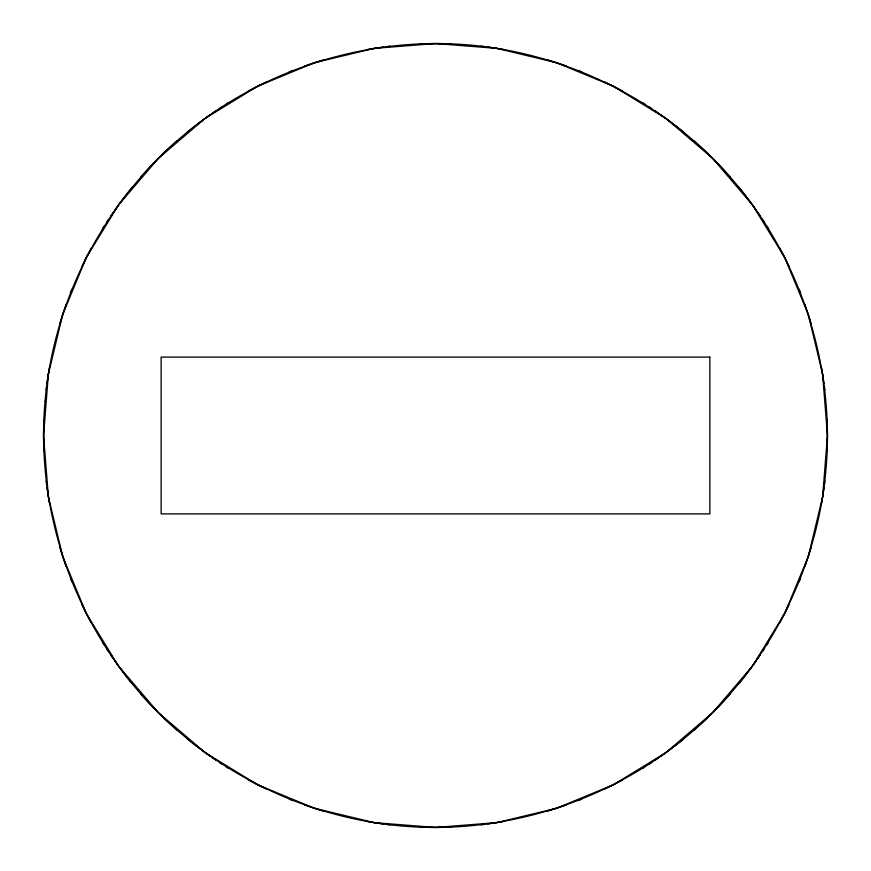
<?xml version="1.0" encoding="UTF-8"?>
<svg xmlns="http://www.w3.org/2000/svg" width="871" height="871" viewBox="0 0 871 871"><rect width="100%" height="100%" fill="white"/><g stroke="black" fill="none" stroke-linecap="round" stroke-linejoin="round"><path stroke-width="1.31" d="M827.417 430.165A391.95 391.95 0 0 1 827.417 440.835M827.341 444.841A391.95 391.95 0 0 1 827.123 451.537M824.804 480.923A391.95 391.95 0 0 1 824.325 484.918M823.977 487.564A391.95 391.95 0 0 1 821.527 503.394M811.434 546.411A391.95 391.95 0 0 1 804.826 566.738M800.612 578.028A391.95 391.95 0 0 1 799.132 581.763M788.876 605.062A391.95 391.95 0 0 1 779.752 622.896M768.287 642.58A391.95 391.95 0 0 1 766.861 644.845M763.965 649.363A391.95 391.95 0 0 1 762.495 651.606M760.263 654.938A391.95 391.95 0 0 1 757.999 658.258M756.474 660.447A391.95 391.95 0 0 1 738.706 683.877M730.029 694.111A391.95 391.95 0 0 1 694.111 730.029M683.877 738.706A391.95 391.95 0 0 1 660.447 756.474M658.258 757.999A391.95 391.95 0 0 1 654.938 760.263M651.606 762.495A391.95 391.95 0 0 1 649.363 763.965M644.845 766.861A391.95 391.95 0 0 1 642.58 768.287M622.896 779.752A391.95 391.95 0 0 1 605.062 788.876M581.763 799.132A391.95 391.95 0 0 1 578.028 800.612M566.738 804.826A391.95 391.95 0 0 1 546.411 811.434M503.394 821.527A391.95 391.95 0 0 1 487.564 823.977M484.918 824.325A391.95 391.95 0 0 1 480.923 824.804M451.537 827.123A391.95 391.95 0 0 1 444.841 827.341M440.835 827.417A391.95 391.95 0 0 1 430.165 827.417M426.159 827.341A391.95 391.95 0 0 1 419.463 827.123M390.077 824.804A391.95 391.95 0 0 1 386.082 824.325M383.436 823.977A391.95 391.95 0 0 1 367.606 821.527M324.589 811.434A391.95 391.95 0 0 1 304.262 804.826M292.972 800.612A391.95 391.95 0 0 1 289.237 799.132M265.938 788.876A391.95 391.95 0 0 1 248.104 779.752M228.42 768.287A391.95 391.95 0 0 1 226.155 766.861M221.637 763.965A391.95 391.95 0 0 1 219.394 762.495M216.062 760.263A391.95 391.95 0 0 1 212.742 757.999M210.553 756.474A391.95 391.95 0 0 1 187.123 738.706M176.889 730.029A391.95 391.95 0 0 1 140.971 694.111M132.294 683.877A391.95 391.95 0 0 1 114.526 660.447M113.001 658.258A391.95 391.95 0 0 1 110.737 654.938M108.505 651.606A391.95 391.95 0 0 1 107.035 649.363M104.139 644.845A391.95 391.95 0 0 1 102.713 642.58M91.248 622.896A391.95 391.95 0 0 1 82.124 605.062M71.868 581.763A391.95 391.95 0 0 1 70.388 578.028M66.174 566.738A391.95 391.95 0 0 1 59.566 546.411M49.473 503.394A391.95 391.95 0 0 1 47.023 487.564M46.675 484.918A391.95 391.95 0 0 1 46.196 480.923M43.877 451.537A391.95 391.95 0 0 1 43.659 444.841M43.583 440.835A391.95 391.95 0 0 1 43.583 430.165M43.659 426.159A391.95 391.95 0 0 1 43.877 419.463M46.196 390.077A391.95 391.95 0 0 1 46.675 386.082M47.023 383.436A391.95 391.95 0 0 1 49.473 367.606M59.566 324.589A391.95 391.95 0 0 1 66.174 304.262M70.388 292.972A391.95 391.95 0 0 1 71.868 289.237M82.124 265.938A391.95 391.95 0 0 1 91.248 248.104M102.713 228.42A391.95 391.95 0 0 1 104.139 226.155M107.035 221.637A391.95 391.95 0 0 1 108.505 219.394M110.737 216.062A391.95 391.95 0 0 1 113.001 212.742M114.526 210.553A391.95 391.95 0 0 1 132.294 187.123M140.971 176.889A391.95 391.95 0 0 1 176.889 140.971M187.123 132.294A391.95 391.95 0 0 1 210.553 114.526M212.742 113.001A391.95 391.95 0 0 1 216.062 110.737M219.394 108.505A391.95 391.95 0 0 1 221.637 107.035M226.155 104.139A391.95 391.95 0 0 1 228.42 102.713M248.104 91.248A391.95 391.95 0 0 1 265.938 82.124M289.237 71.868A391.95 391.95 0 0 1 292.972 70.388M304.262 66.174A391.95 391.95 0 0 1 324.589 59.566M367.606 49.473A391.95 391.95 0 0 1 383.436 47.023M386.082 46.675A391.95 391.95 0 0 1 390.077 46.196M419.463 43.877A391.95 391.95 0 0 1 426.159 43.659M430.165 43.583A391.95 391.95 0 0 1 440.835 43.583M444.841 43.659A391.95 391.95 0 0 1 451.537 43.877M480.923 46.196A391.95 391.95 0 0 1 484.918 46.675M487.564 47.023A391.95 391.95 0 0 1 503.394 49.473M546.411 59.566A391.95 391.95 0 0 1 566.738 66.174M578.028 70.388A391.95 391.95 0 0 1 581.763 71.868M605.062 82.124A391.95 391.95 0 0 1 622.896 91.248M642.58 102.713A391.95 391.95 0 0 1 644.845 104.139M649.363 107.035A391.95 391.95 0 0 1 651.606 108.505M654.938 110.737A391.95 391.95 0 0 1 658.258 113.001M660.447 114.526A391.95 391.95 0 0 1 683.877 132.294M694.111 140.971A391.95 391.95 0 0 1 730.029 176.889M738.706 187.123A391.95 391.95 0 0 1 756.474 210.553M757.999 212.742A391.95 391.95 0 0 1 760.263 216.062M762.495 219.394A391.95 391.95 0 0 1 763.965 221.637M766.861 226.155A391.95 391.95 0 0 1 768.287 228.42M779.752 248.104A391.95 391.95 0 0 1 788.876 265.938M799.132 289.237A391.95 391.95 0 0 1 800.612 292.972M804.826 304.262A391.95 391.95 0 0 1 811.434 324.589M821.527 367.606A391.95 391.95 0 0 1 823.977 383.436M824.325 386.082A391.95 391.95 0 0 1 824.804 390.077M827.123 419.463A391.95 391.95 0 0 1 827.341 426.159M45.042 401.335C36.016 503.743 69.125 608.731 135.245 687.437C201.277 766.23 298.927 817.063 401.335 825.958C503.743 834.984 608.731 801.875 687.437 735.755C766.23 669.723 817.063 572.073 825.958 469.665C834.984 367.257 801.875 262.269 735.755 183.563C669.723 104.77 572.073 53.937 469.665 45.042C367.257 36.016 262.269 69.125 183.563 135.245C104.77 201.277 53.937 298.927 45.042 401.335M48.373 374.182L43.55 435.5L48.373 496.818L62.734 556.623L86.273 613.445L118.402 665.88L158.348 712.652L205.121 752.598L257.555 784.727L314.377 808.266L374.182 822.627L435.5 827.45L496.818 822.627L556.623 808.266L613.445 784.727L665.88 752.598L712.652 712.652L752.598 665.88L784.727 613.445L808.266 556.623L822.627 496.818L827.45 435.5L822.627 374.182L808.266 314.377L784.727 257.555L752.598 205.121L712.652 158.348L665.88 118.402L613.445 86.273L556.623 62.734L496.818 48.373L435.5 43.55L374.182 48.373L314.377 62.734L257.555 86.273L205.121 118.402L158.348 158.348L118.402 205.121L86.273 257.555L62.734 314.377L48.373 374.182M709.865 357.11L161.135 357.11L161.135 513.89L709.865 513.89L709.865 357.11"/></g></svg>
